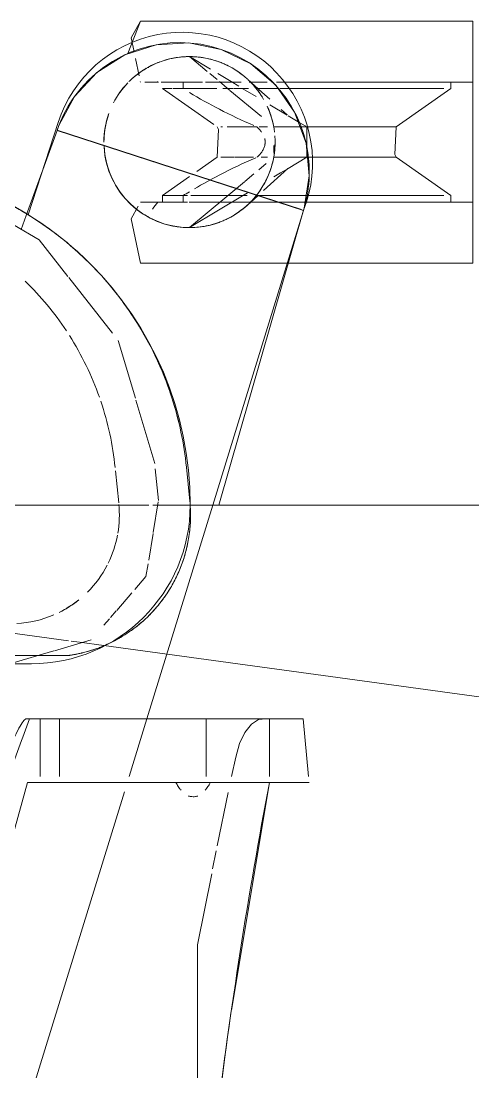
# Model space of a CAD drawing. Header units: inches. Extents: x 6664 to 8129, y 209 to 1287.
# Drawn here: x 7309.17 to 7312.65, y 592.67 to 600.79 of the extents above; entities that cross this region are included whole.
import ezdxf

# ---------------------------------------------------------------- set-up
doc = ezdxf.new("R2010")
doc.units = ezdxf.units.IN
doc.header["$MEASUREMENT"] = 0
doc.layers.add('I-FURN', color=30, linetype='Continuous', lineweight=9)

# ---------------------------------------------------------------- blocks, each defined once
blk = doc.blocks.new('Allsteel Seating Acuity Work-Conference Chair1 - Fully Adj_ Arms_ Mesh Back-V140-11th FLOOR POWER _ SIGNAL')
at = {"layer": 'I-FURN', "lineweight": 13}
for p, q in [((8.3354, -2.7972), (8.3354, 3.2574)), ((9.5606, 0.9451), (9.5606, -3.4708)), ((9.5606, -3.4708), (9.5606, -2.0042)), ((7.3455, -3.5143), (2.8793, -2.1388)), ((2.8793, -2.1388), (7.3455, -3.5143)), ((8.6141, -2.3393), (8.5122, -3.0838)), ((7.9104, -2.9235), (7.9104, -2.7581)), ((11.7959, -2.7572), (11.689, -2.7186)), ((11.689, -2.7186), (11.7959, -2.7572)), ((12.4533, -2.9948), (11.7959, -2.7572)), ((11.7959, -2.7572), (12.4533, -2.9948)), ((7.4172, -2.8646), (7.4172, -2.7663)), ((7.4172, -2.7663), (7.4172, -3.802)), ((7.9088, -2.7626), (7.9088, -2.7817)), ((7.9088, -2.7817), (7.9088, -3.8025)), ((7.9088, -2.7817), (7.9088, -2.8646)), ((11.803, -2.7724), (12.5163, -3.0042)), ((7.4172, -3.0137), (7.4172, -2.8646)), ((7.4644, -2.8646), (7.9088, -2.8646)), ((7.9088, -2.8646), (7.9088, -3.0137)), ((7.9104, -4.5888), (7.9104, -2.9235)), ((11.8352, -4.897), (12.4533, -2.9948)), ((11.8428, -4.8817), (12.4556, -2.9959)), ((12.4533, -2.9948), (12.4926, -3.009)), ((12.4557, -2.9956), (12.4926, -3.009)), ((7.4172, -3.0137), (7.4172, -4.146)), ((7.9088, -3.0137), (7.4644, -3.0137)), ((7.9088, -3.0137), (7.9088, -4.146)), ((8.5094, -3.1041), (8.5006, -3.1692)), ((8.5006, -3.1692), (8.475, -3.356)), ((8.475, -3.356), (7.767, -8.5318)), ((9.5606, -3.7021), (9.5606, -3.4708)), ((9.5606, -3.4708), (9.5606, -3.7021)), ((7.9088, -3.6878), (7.4644, -3.5509)), ((7.4644, -3.5509), (7.9088, -3.6878)), ((13.0482, -3.5407), (13.2989, -3.638)), ((11.4285, -3.6624), (11.4285, -3.638)), ((11.4285, -3.638), (11.4285, -4.7651)), ((11.901, -3.6393), (11.901, -3.6643)), ((11.901, -3.7738), (11.901, -3.6393)), ((12.8265, -3.638), (12.8318, -3.6369)), ((12.8757, -3.6279), (13.0099, -3.6002)), ((13.2989, -3.638), (13.2989, -6.2052)), ((13.2989, -3.638), (13.2989, -3.6624)), ((13.2989, -4.9216), (13.2989, -3.638)), ((9.5606, -4.1965), (7.9088, -3.6878)), ((7.9088, -3.6878), (9.5606, -4.1965)), ((11.4285, -4.7651), (11.4285, -3.6817)), ((11.901, -3.6669), (11.901, -3.9894)), ((12.8265, -3.7738), (12.8265, -3.6717)), ((12.8265, -3.6743), (12.8265, -3.7787)), ((13.2989, -3.6817), (13.2989, -4.9216)), ((7.4172, -3.802), (7.4172, -3.7939)), ((7.4172, -3.7939), (7.4172, -3.8025)), ((7.4172, -3.9124), (7.4172, -3.802)), ((7.4172, -3.8025), (7.4172, -3.9802)), ((7.9088, -3.7939), (7.9088, -4.1102)), ((7.9088, -3.8025), (7.9088, -3.7939)), ((7.9088, -3.8675), (7.9088, -3.8025)), ((9.5606, -4.0212), (9.5606, -3.7349)), ((9.5606, -3.7349), (9.5606, -4.0212)), ((11.901, -3.9675), (11.901, -3.7738)), ((11.9504, -3.8078), (11.901, -3.8078)), ((12.097, -4.0172), (11.9504, -3.8078)), ((11.9504, -3.8079), (11.9504, -3.8078)), ((11.9504, -3.8078), (11.9504, -3.9519)), ((11.9504, -3.9675), (11.9504, -3.8079)), ((12.7771, -3.8078), (12.4997, -4.204)), ((12.7771, -3.8079), (12.7771, -3.8078)), ((12.7771, -3.8078), (12.7771, -3.8528)), ((12.7771, -3.8823), (12.7771, -3.8079)), ((12.8265, -3.7993), (12.8265, -3.9353)), ((7.4172, -3.8632), (7.4172, -3.9124)), ((7.9088, -3.8675), (7.9088, -4.1102)), ((7.9088, -4.0452), (7.9088, -3.8675)), ((12.7771, -3.9675), (12.7771, -3.8921)), ((12.8265, -3.8295), (12.8265, -4.1184)), ((11.9504, -3.9675), (11.901, -3.9675)), ((11.901, -3.9675), (11.901, -4.0029)), ((11.9504, -3.9631), (11.9504, -4.0016)), ((12.7771, -3.9631), (12.7771, -4.2274)), ((12.8265, -3.9675), (12.7771, -3.9675)), ((12.8265, -3.9118), (12.8265, -3.9232)), ((12.8265, -3.9519), (12.8265, -4.1174)), ((7.4172, -3.9802), (7.4172, -4.1102)), ((7.9088, -4.1102), (7.9088, -4.0452)), ((9.5606, -9.2766), (9.5606, -4.0212)), ((9.5606, -4.0212), (9.5606, -8.5318)), ((9.5606, -10.1368), (9.5606, -4.0225)), ((11.9716, -4.4642), (11.7032, -4.0172)), ((11.7032, -4.0172), (12.0574, -4.4412)), ((11.901, -4.0148), (11.901, -4.4734)), ((11.901, -4.0248), (11.901, -4.4775)), ((11.9504, -4.0288), (11.9504, -4.4623)), ((13.0243, -4.0172), (12.9096, -4.1545)), ((13.0243, -4.0172), (12.9275, -4.1784)), ((3.4407, -4.0802), (5.2177, -4.2791)), ((6.1645, -4.0802), (3.4407, -4.0802)), ((6.1645, -4.0802), (5.092, -4.0802)), ((6.7136, -4.1884), (6.1645, -4.0802)), ((12.2463, -4.2304), (12.137, -4.0743)), ((6.8911, -4.2242), (6.7509, -4.1959)), ((7.4172, -4.9416), (7.4172, -4.146)), ((7.4172, -4.1708), (7.4172, -4.2628)), ((7.4172, -4.2965), (7.4172, -4.1779)), ((7.4172, -4.1779), (7.4172, -4.2272)), ((7.4644, -4.146), (7.9088, -4.146)), ((7.9088, -4.146), (7.9088, -4.8936)), ((7.9088, -4.1708), (7.9088, -4.2229)), ((7.9088, -4.1708), (7.9088, -4.2965)), ((7.9088, -4.2628), (7.9088, -4.1708)), ((11.8352, -4.897), (9.5606, -4.1965)), ((9.5606, -4.1965), (11.8352, -4.897)), ((12.8265, -4.1402), (12.8265, -4.4148)), ((12.8265, -4.1431), (12.8265, -4.4089)), ((12.8933, -4.1739), (12.8467, -4.2297)), ((7.3394, -4.3164), (6.9276, -4.2316)), ((7.4172, -4.2628), (7.4172, -4.2879)), ((7.4172, -4.2879), (7.4172, -4.2965)), ((7.4172, -4.2884), (7.4172, -4.634)), ((7.9088, -4.2879), (7.9088, -4.2628)), ((7.9088, -4.2879), (7.9088, -4.6075)), ((7.9088, -4.2965), (7.9088, -4.2879)), ((11.8376, -4.8978), (9.5606, -4.2448)), ((12.2463, -4.3632), (12.2463, -4.2602)), ((12.2463, -4.2658), (12.2463, -4.3622)), ((12.4812, -4.2708), (12.4812, -4.2602)), ((12.8308, -4.2488), (12.7656, -4.3268)), ((12.7771, -4.2738), (12.7771, -4.3534)), ((12.8933, -4.2353), (12.8318, -4.3377)), ((5.6602, -4.3407), (7.4172, -4.634)), ((7.6124, -4.3738), (7.4649, -4.3427)), ((12.2463, -4.5125), (12.2463, -4.3666)), ((12.4812, -4.5375), (12.4812, -4.3084)), ((12.4812, -4.3196), (12.4812, -4.3766)), ((12.7633, -4.3296), (12.561, -4.5717)), ((12.7771, -4.3602), (12.7771, -4.4729)), ((12.8308, -4.3394), (12.7953, -4.3985)), ((12.0606, -4.4449), (12.1177, -4.5134)), ((12.2463, -4.3956), (12.2463, -4.5099)), ((12.4812, -4.3956), (12.4812, -4.5099)), ((12.7764, -4.4299), (12.715, -4.5322)), ((11.8798, -4.4667), (11.9498, -4.5445)), ((11.901, -4.4787), (11.901, -4.6852)), ((11.901, -4.4826), (11.901, -4.6862)), ((11.901, -4.6994), (11.901, -4.4885)), ((11.901, -4.7007), (11.901, -4.4885)), ((11.9504, -4.5328), (11.9504, -4.7155)), ((11.9504, -4.9162), (11.9504, -4.5424)), ((12.7496, -4.5757), (12.8477, -4.4667)), ((12.7771, -4.5312), (12.7771, -4.6928)), ((12.7771, -4.7013), (12.7771, -4.5324)), ((12.8265, -4.4787), (12.8265, -4.604)), ((12.8265, -4.4826), (12.8265, -4.6058)), ((12.8265, -4.6169), (12.8265, -4.4885)), ((12.8265, -4.616), (12.8265, -4.4885)), ((7.9088, -4.634), (7.9088, -4.6075)), ((11.9891, -4.5882), (12.1591, -4.7769)), ((12.1502, -4.5522), (12.1975, -4.6089)), ((12.2463, -4.5706), (12.2463, -4.6189)), ((12.4812, -4.5553), (12.4812, -4.6189)), ((12.6947, -4.6368), (12.7496, -4.5757)), ((7.4172, -4.634), (7.4172, -4.9416)), ((7.9088, -4.634), (7.4644, -4.634)), ((7.9088, -4.8936), (7.9088, -4.634)), ((11.901, -4.6883), (11.901, -4.9074)), ((11.901, -4.6892), (11.901, -4.9074)), ((11.901, -4.9082), (11.901, -4.7018)), ((11.901, -4.9083), (11.901, -4.7036)), ((12.1255, -4.7205), (12.0947, -4.6692)), ((12.2463, -4.9216), (12.2463, -4.6672)), ((12.2463, -4.6962), (12.2463, -4.7567)), ((12.2463, -4.7661), (12.2463, -4.7072)), ((12.2837, -4.6672), (12.3383, -4.6672)), ((12.4812, -4.8703), (12.4812, -4.6672)), ((12.6516, -4.6377), (12.5715, -4.7713)), ((12.8265, -4.6883), (12.8265, -4.9216)), ((12.8265, -4.6892), (12.8265, -4.9216)), ((12.8265, -4.9216), (12.8265, -4.7018)), ((12.8265, -4.9216), (12.8265, -4.7036)), ((11.4285, -4.9216), (11.4285, -4.7651)), ((11.4285, -4.7651), (11.4285, -4.9216)), ((11.4285, -6.2052), (11.4285, -4.7804)), ((11.9504, -4.7155), (11.9504, -4.9159)), ((12.156, -4.7713), (12.1255, -4.7205)), ((12.1598, -4.7777), (12.1603, -4.7784)), ((12.2463, -4.9216), (12.1601, -4.7781)), ((12.4812, -4.7098), (12.4812, -4.7838)), ((12.4812, -4.7206), (12.4812, -4.7921)), ((12.5674, -4.7781), (12.5206, -4.8561)), ((12.5742, -4.7707), (12.6154, -4.7248)), ((12.7771, -4.7155), (12.7771, -4.9216)), ((12.7771, -4.9216), (12.7771, -4.7238)), ((12.2463, -4.81), (12.2463, -4.9216)), ((12.2463, -4.9216), (12.2463, -4.8169)), ((12.4812, -4.81), (12.4812, -4.867)), ((12.4812, -4.8169), (12.4812, -4.8706)), ((12.5206, -4.8561), (12.4812, -4.9216)), ((12.4812, -4.867), (12.4812, -4.9216)), ((7.9088, -4.8936), (7.4644, -4.937)), ((7.4644, -4.937), (7.9088, -4.8936)), ((11.4285, -6.2052), (11.4285, -4.9216)), ((11.4285, -4.9216), (11.4285, -6.2052)), ((11.8524, -4.9023), (11.8352, -4.897)), ((11.8524, -4.9023), (11.8376, -4.8977)), ((11.901, -4.9216), (11.901, -5.2538)), ((11.901, -6.2052), (11.901, -4.9216)), ((11.901, -4.9216), (11.901, -5.2592)), ((11.901, -5.5651), (11.901, -4.9216)), ((11.9504, -4.9216), (11.9504, -5.9809)), ((11.9504, -5.9809), (11.9504, -4.9216)), ((12.2953, -4.9216), (12.2463, -4.9216)), ((12.2463, -4.9283), (12.2463, -5.2761)), ((12.2463, -5.6128), (12.2463, -4.9283)), ((12.4812, -4.9216), (12.3069, -4.9216)), ((12.4812, -4.9216), (12.4812, -4.8703)), ((12.4812, -4.8706), (12.4812, -4.9216)), ((12.4812, -4.9216), (12.4812, -5.2761)), ((12.4812, -5.6128), (12.4812, -4.9216)), ((12.7771, -4.9216), (12.7771, -5.5763)), ((12.7771, -5.9809), (12.7771, -4.9216)), ((12.8265, -4.9216), (12.8265, -5.5651)), ((12.8265, -5.5651), (12.8265, -4.9216)), ((12.8265, -4.9216), (12.8265, -5.5634)), ((12.8265, -6.2052), (12.8265, -4.9216)), ((13.2989, -4.9216), (13.2989, -6.2052)), ((13.2989, -6.2052), (13.2989, -4.9216)), ((11.901, -5.2603), (11.901, -5.5634)), ((11.901, -5.2658), (11.901, -5.5651)), ((12.2463, -5.3056), (12.2463, -5.4103)), ((12.4812, -5.3056), (12.4812, -5.4103)), ((12.2463, -5.4103), (12.2463, -5.6128)), ((12.4812, -5.4103), (12.4812, -5.6128)), ((11.901, -5.5763), (11.901, -5.8227)), ((11.901, -6.0353), (11.901, -5.5763)), ((11.901, -5.5793), (11.901, -5.8091)), ((12.7771, -5.5763), (12.7771, -5.9809)), ((12.8265, -5.5763), (12.8265, -5.8227)), ((12.8265, -5.9809), (12.8265, -5.5763)), ((12.8265, -5.5793), (12.8265, -5.8091)), ((11.9504, -6.0354), (12.2463, -5.6128)), ((12.4812, -5.6128), (12.7771, -6.0354)), ((11.901, -5.8292), (11.901, -5.9939)), ((11.901, -5.8423), (11.901, -5.9809)), ((12.8265, -5.8292), (12.8265, -5.9939)), ((12.8265, -5.8423), (12.8265, -5.9809)), ((11.901, -5.9809), (11.901, -6.0353)), ((11.901, -5.9939), (11.901, -6.2052)), ((12.8265, -5.9939), (12.8265, -6.2052)), ((11.901, -6.0354), (11.9504, -6.0354)), ((12.7771, -6.0354), (12.8265, -6.0354)), ((13.2989, -6.2052), (11.4285, -6.2052))]:
    blk.add_line(p, q, dxfattribs=at)
at = {"layer": 'I-FURN'}
for p, q in [((8.3981, -2.4601), (8.3981, -3.0907)), ((8.3363, -2.638), (8.4336, -2.969)), ((8.4352, -2.9745), (8.5187, -3.2583)), ((10.8873, -3.4229), (11.317, -3.0857)), ((8.6326, -3.3567), (8.6824, -3.3998)), ((8.6928, -3.4087), (8.7428, -3.452)), ((8.7475, -3.456), (8.8825, -3.5726)), ((9.5773, -3.4706), (9.824, -3.4458)), ((9.824, -3.4458), (9.5773, -3.4706)), ((10.3864, -3.5992), (10.8308, -3.4672)), ((9.8816, -3.7492), (10.3713, -3.6037)), ((9.136, -3.7021), (9.3409, -3.7358)), ((9.3482, -3.737), (9.5853, -3.776)), ((9.5969, -3.7779), (9.8408, -3.7533)), ((9.5917, -4.0198), (9.8539, -3.9933)), ((9.8539, -3.9933), (9.5917, -4.0198))]:
    blk.add_line(p, q, dxfattribs=at)
at = {"layer": 'I-FURN', "lineweight": 13, "flags": 128}
for points in [[(7.4172, -2.7663), (5.1705, -2.1443), (2.8793, -1.6798)], [(12.4926, -3.009), (12.716, -3.1299), (12.9017, -3.3032), (13.0378, -3.5177), (13.1155, -3.7596), (13.1297, -4.0133), (13.0795, -4.2623), (12.9682, -4.4907), (12.803, -4.6837), (12.5945, -4.8288), (12.3561, -4.9167), (12.1033, -4.9417), (11.8524, -4.9023)], [(11.4285, -3.638), (11.7718, -3.5674), (11.8678, -3.6199)], [(13.0609, -3.5898), (13.1697, -3.5674), (13.2989, -3.638)], [(5.2177, -4.2791), (5.4357, -4.3088), (5.651, -4.3394)], [(12.2463, -4.2304), (12.4605, -4.2417), (12.4812, -4.2304)], [(7.9088, -4.6075), (7.9034, -4.55), (7.8681, -4.4947), (7.8052, -4.4451), (7.7182, -4.404), (7.6124, -4.3738)], [(12.4812, -5.6128), (12.267, -5.6015), (12.2463, -5.6128)]]:
    blk.add_lwpolyline(points, dxfattribs=at)
at = {"layer": 'I-FURN', "flags": 128}
for points in [[(11.3259, -3.0788), (11.6098, -2.856), (11.949, -2.2759)], [(8.4077, -3.1371), (8.4295, -3.2294), (8.4592, -3.3194), (8.4967, -3.4064), (8.5415, -3.4899)], [(8.9094, -3.5959), (9.0079, -3.681), (9.1063, -3.6972)], [(8.9598, -3.8926), (8.9235, -3.872), (8.888, -3.85)]]:
    blk.add_lwpolyline(points, dxfattribs=at)
at = {"layer": 'I-FURN', "lineweight": 13}
for centre, radius, start, end in [((9.5606, -1.3862), 2.6363, 270, 360), ((9.5606, -2.7972), 1.2253, 180, 270), ((12.2054, -3.9611), 1.0062, 248.56485, 72), ((12.132, -3.9419), 1.0002, 54.27717, 68.86918), ((12.132, -3.9419), 1.0002, 268.35706, 54.27717), ((12.3637, -4.0172), 0.6605, 92.56961, 180), ((12.3637, -4.0172), 0.6605, 93.12097, 180), ((12.3637, -4.0172), 0.6605, 106.32963, 151.28912), ((12.3637, -4.0172), 0.6605, 101.38363, 106.32963), ((12.3637, -4.0172), 0.6605, 96.8099, 101.38363), ((12.3637, -4.0172), 0.6605, 70.89622, 90), ((12.3637, -4.0172), 0.6605, 70.54809, 90), ((12.3637, -4.0172), 0.6605, 70.53418, 88.49194), ((12.3637, -4.0172), 0.6605, 46.06143, 62.7358), ((12.3637, -4.0172), 0.6605, 46.09346, 60), ((12.3637, -4.0172), 0.6605, 49.34282, 55.95049), ((12.3637, -4.0172), 0.6605, 44.75874, 45), ((12.3637, -4.0172), 0.6605, 44.85178, 45), ((12.3637, -4.0172), 0.6605, 42.33069, 44.65411), ((12.3637, -4.0172), 0.6605, 0, 42.59913), ((12.3637, -4.0172), 0.6605, 28.71088, 42.33069), ((12.3637, -4.0172), 0.6605, 30.36161, 41.68034), ((12.3637, -4.0172), 0.6605, 21.70629, 29.65134), ((12.3637, -4.0172), 0.6605, 0, 17.8739), ((12.3637, -4.0172), 0.6605, 180, 222.00772), ((12.3637, -4.0172), 0.6605, 180, 236.44211), ((12.3637, -4.0172), 0.6605, 317.39719, 358.25194), ((12.3637, -4.0172), 0.6605, 344.22301, 360), ((12.3637, -4.0172), 0.6605, 322.01514, 342.41458), ((12.3637, -4.0172), 0.6605, 222.88576, 225), ((12.3637, -4.0172), 0.6605, 225.11885, 270), ((12.3637, -4.0172), 0.6605, 300, 315.14822), ((12.3637, -4.0172), 0.6605, 301.57716, 307.05495), ((12.3637, -4.0172), 0.6605, 309.76486, 314.88115), ((12.3637, -4.0172), 0.6605, 315, 317.11424), ((12.3637, -4.0172), 0.6605, 240, 255), ((12.3637, -4.0172), 0.6605, 276.72288, 294.73415), ((12.3637, -4.0172), 0.6605, 279.64857, 293.29371), ((12.3637, -4.0172), 0.6605, 255.62375, 270), ((12.3637, -4.0172), 0.6605, 270, 274.26037), ((12.132, -3.9419), 1.0002, 253.76505, 268.35706)]:
    blk.add_arc(centre, radius, start, end, dxfattribs=at)
at = {"layer": 'I-FURN'}
for centre, radius, start, end in [((9.5936, -1.4127), 2.5937, 326.74519, 332.19921), ((9.4819, -2.638), 0.838, 183.10007, 203.37643), ((9.4819, -2.638), 0.838, 183.10007, 203.37643), ((9.6161, -1.1169), 2.338, 303.47446, 315.70218), ((9.6161, -1.1169), 2.338, 303.47446, 315.70218), ((9.5936, -1.4127), 2.5937, 319.30532, 326.74519), ((9.4819, -2.638), 0.838, 206.50274, 218.70367), ((9.4819, -2.638), 0.838, 206.50274, 211.91989), ((9.4819, -2.638), 0.838, 211.91989, 218.70367), ((9.6161, -1.1169), 2.338, 289.41103, 302.43298), ((9.6161, -1.1169), 2.338, 289.41103, 302.43298), ((9.5936, -1.4127), 2.5937, 313.97863, 319.30532), ((9.4819, -2.638), 0.838, 224.90688, 242.59656), ((9.4819, -2.638), 0.838, 224.90688, 242.59656), ((9.5936, -1.4127), 2.5937, 312.26995, 313.97863), ((9.4819, -2.638), 0.838, 243.83978, 259.35964), ((9.4819, -2.638), 0.838, 243.83978, 259.35964), ((9.6161, -1.1169), 2.338, 275.77015, 288.60548), ((9.6161, -1.1169), 2.338, 275.77015, 288.60548), ((9.5936, -1.4127), 2.5937, 306.24561, 312.2528), ((9.4819, -2.638), 0.838, 260.42664, 275.75967), ((9.4819, -2.638), 0.838, 260.42664, 275.75967), ((9.5936, -1.4127), 2.5937, 301.22788, 306.24561), ((9.5936, -1.4127), 2.5937, 300.05249, 301.22788), ((9.5936, -1.4127), 2.5937, 292.70489, 300.03644), ((9.5936, -1.4127), 2.5937, 289.00091, 292.70489), ((9.5936, -1.4127), 2.5937, 275.75967, 287.86826), ((9.4819, -2.9315), 1.0937, 262.96634, 268.48984), ((9.4819, -2.9315), 1.0938, 269.36579, 275.75967)]:
    blk.add_arc(centre, radius, start, end, dxfattribs=at)
for points in [[(9.8539, -3.9933), (10.0353, -3.975), (10.3942, -3.9001), (10.8976, -3.6771), (11.3428, -3.3539), (11.7103, -2.9448), (11.8926, -2.6272), (11.9662, -2.4607)], [(8.7166, -3.7129), (8.7132, -3.7096), (8.7098, -3.7062), (8.7064, -3.7028)], [(9.315, -4.0125), (9.2782, -4.0068), (9.2076, -3.9921), (9.1089, -3.9613), (9.0239, -3.9259), (8.9795, -3.9033), (8.9598, -3.8926)], [(9.3482, -4.0171), (9.3885, -4.0221), (9.4698, -4.0275), (9.5512, -4.0239), (9.5917, -4.0198)]]:
    blk.add_open_spline(points, degree=3, dxfattribs=at)
at = {"layer": 'I-FURN', "lineweight": 13}
for points in [[(7.4619, -2.6176), (7.6107, -2.6725), (7.7597, -2.7272), (7.9088, -2.7817)], [(11.7844, -3.6999), (11.7656, -3.7342), (11.7458, -3.7773), (11.7302, -3.8302)], [(11.789, -3.7017), (11.7875, -3.7011), (11.786, -3.7005), (11.7844, -3.6999)], [(11.901, -3.7738), (11.884, -3.7577), (11.8659, -3.7435), (11.8464, -3.7312)], [(12.943, -3.6999), (12.9415, -3.7005), (12.94, -3.7011), (12.9385, -3.7017)], [(12.944, -3.7016), (12.9437, -3.7011), (12.9434, -3.7005), (12.943, -3.6999)], [(12.8315, -3.7691), (12.8298, -3.7707), (12.8281, -3.7722), (12.8265, -3.7738)], [(12.9834, -3.7884), (12.9766, -3.7701), (12.9695, -3.7544), (12.9622, -3.7394)], [(11.7275, -3.8396), (11.7133, -3.8906), (11.7032, -3.9502), (11.7032, -4.0172)], [(13.0243, -4.0172), (13.0243, -3.9519), (13.0146, -3.8936), (13.001, -3.8435)], [(11.9804, -4.0164), (11.9705, -4), (11.9605, -3.9837), (11.9504, -3.9675)], [(3.4407, -4.0802), (3.8923, -4.1211), (4.7899, -4.2166), (6.1171, -4.4024), (6.9866, -4.5524), (7.4172, -4.634)], [(11.901, -4.4885), (11.9088, -4.4962), (11.9168, -4.5037), (11.925, -4.511)], [(11.925, -4.511), (11.9333, -4.5183), (11.9417, -4.5254), (11.9504, -4.5324)], [(12.7043, -4.5832), (12.729, -4.5683), (12.7534, -4.5514), (12.7771, -4.5324)], [(12.7771, -4.5324), (12.7858, -4.5254), (12.8027, -4.5112), (12.8187, -4.4962), (12.8265, -4.4885)], [(12.8265, -4.4885), (12.8285, -4.4865), (12.8306, -4.4845), (12.8326, -4.4825)], [(12.5735, -4.6435), (12.5919, -4.6374), (12.6105, -4.6311), (12.6289, -4.6222)], [(12.5262, -4.6574), (12.5419, -4.6535), (12.5577, -4.6495), (12.5736, -4.6446)]]:
    blk.add_open_spline(points, degree=3, dxfattribs=at)
for points, knots in [([(7.6274, -2.6057), (7.6586, -2.6184), (7.7229, -2.645), (7.806, -2.6838), (7.8707, -2.7189), (7.908, -2.7466), (7.9122, -2.7583), (7.9088, -2.7626)], [0.027348, 0.027348, 0.027348, 0.027348, 0.2, 0.4, 0.6, 0.8, 1, 1, 1, 1]), ([(7.3585, -3.9521), (7.3607, -3.9501), (7.365, -3.9462), (7.3741, -3.9387), (7.3907, -3.9265), (7.4063, -3.9177), (7.4172, -3.9124)], [0.8, 0.8, 0.8, 0.8, 0.825, 0.85, 0.9, 1, 1, 1, 1]), ([(7.3135, -4.0812), (7.3125, -4.0784), (7.311, -4.0728), (7.3087, -4.0607), (7.3076, -4.0447), (7.3089, -4.0287), (7.3113, -4.0167), (7.3129, -4.0111), (7.3138, -4.0084)], [0.4, 0.4, 0.4, 0.4, 0.425, 0.45, 0.5, 0.55, 0.575, 0.6, 0.6, 0.6, 0.6]), ([(11.7032, -4.0172), (11.7032, -4.0353), (11.7047, -4.0726), (11.7109, -4.1213), (11.7189, -4.1613), (11.7264, -4.1916), (11.7341, -4.2172), (11.7411, -4.2378), (11.7468, -4.2533), (11.753, -4.2689), (11.7619, -4.2899), (11.7725, -4.3122), (11.7814, -4.329), (11.7849, -4.3354)], [0, 0, 0, 0, 0.125, 0.25, 0.3125, 0.375, 0.4375, 0.46875, 0.5, 0.53125, 0.5625, 0.625, 0.6638915, 0.6638915, 0.6638915, 0.6638915]), ([(12.2429, -4.5296), (12.2021, -4.4335), (12.1275, -4.2727), (12.0393, -4.1189), (12.0023, -4.0558)], [0.0132682, 0.0132682, 0.0132682, 0.0132682, 0.5, 0.8407335, 0.8407335, 0.8407335, 0.8407335]), ([(12.747, -4.0166), (12.701, -4.0927), (12.6093, -4.2557), (12.5307, -4.4237), (12.4917, -4.5132)], [0.0886707, 0.0886707, 0.0886707, 0.0886707, 0.5, 0.9584942, 0.9584942, 0.9584942, 0.9584942]), ([(13.0143, -4.1314), (13.0178, -4.1116), (13.0222, -4.0781), (13.0235, -4.0462), (13.0239, -4.0331)], [0.75, 0.75, 0.75, 0.75, 0.875, 0.9641195, 0.9641195, 0.9641195, 0.9641195]), ([(7.4172, -4.1779), (7.4062, -4.1727), (7.3905, -4.1637), (7.3738, -4.1514), (7.3647, -4.1439), (7.3603, -4.14), (7.3581, -4.1379)], [0, 0, 0, 0, 0.1, 0.15, 0.175, 0.2, 0.2, 0.2, 0.2]), ([(12.953, -4.3156), (12.9582, -4.3053), (12.9656, -4.2897), (12.9745, -4.2689), (12.9786, -4.2585), (12.9806, -4.2534)], [0.3759306, 0.3759306, 0.3759306, 0.3759306, 0.4375, 0.46875, 0.5, 0.5, 0.5, 0.5]), ([(11.81, -4.3773), (11.8132, -4.3823), (11.8198, -4.3921), (11.8336, -4.4115), (11.8591, -4.4446), (11.8836, -4.4715), (11.901, -4.4885)], [0.75, 0.75, 0.75, 0.75, 0.78125, 0.8125, 0.875, 1, 1, 1, 1]), ([(12.8499, -4.4644), (12.8587, -4.4548), (12.8751, -4.4359), (12.8916, -4.4145), (12.8999, -4.403), (12.9012, -4.4012)], [0.0576703, 0.0576703, 0.0576703, 0.0576703, 0.125, 0.1875, 0.1991311, 0.1991311, 0.1991311, 0.1991311]), ([(11.953, -4.5345), (11.9844, -4.5594), (12.0501, -4.6021), (12.1482, -4.6445), (12.2141, -4.6614), (12.2463, -4.6672)], [0.0092976, 0.0092976, 0.0092976, 0.0092976, 0.3333333, 0.6666667, 1, 1, 1, 1]), ([(12.2871, -4.5743), (12.2833, -4.5718), (12.276, -4.5665), (12.262, -4.5548), (12.2523, -4.5447), (12.2463, -4.5375)], [0.8, 0.8, 0.8, 0.8, 0.85, 0.9, 1, 1, 1, 1]), ([(12.4812, -4.5375), (12.4752, -4.5447), (12.4656, -4.5547), (12.4517, -4.5664), (12.4444, -4.5716), (12.4406, -4.5742)], [0, 0, 0, 0, 0.1, 0.15, 0.2, 0.2, 0.2, 0.2]), ([(12.3913, -4.5978), (12.3891, -4.5983), (12.3847, -4.5992), (12.3756, -4.6004), (12.364, -4.6011), (12.3523, -4.6005), (12.3432, -4.5993), (12.33, -4.5968), (12.315, -4.5909), (12.2986, -4.5818), (12.2908, -4.5769), (12.2871, -4.5743)], [0.4, 0.4, 0.4, 0.4, 0.425, 0.45, 0.5, 0.55, 0.575, 0.6, 0.7, 0.75, 0.8, 0.8, 0.8, 0.8]), ([(12.2463, -4.6672), (12.2748, -4.6724), (12.3222, -4.6779), (12.3721, -4.6779), (12.3885, -4.6773)], [0, 0, 0, 0, 0.4, 0.6, 0.6, 0.6, 0.6])]:
    blk.add_open_spline(points, degree=3, knots=knots, dxfattribs=at)
at = {"layer": 'I-FURN'}
for points, knots in [([(8.4198, -3.1927), (8.4193, -3.1905), (8.4182, -3.186), (8.4159, -3.1764), (8.413, -3.1636), (8.4097, -3.1478), (8.4068, -3.1324), (8.4042, -3.1183), (8.4018, -3.1041), (8.4004, -3.0946), (8.3998, -3.0907), (8.3996, -3.089), (8.3996, -3.0889), (8.3999, -3.0912), (8.4008, -3.0972), (8.4029, -3.1105), (8.4058, -3.1273), (8.4077, -3.1371)], [-0.2222222, -0.2222222, -0.2222222, -0.2222222, -0.2152778, -0.2083333, -0.1944444, -0.1805556, -0.1666667, -0.1527778, -0.1388889, -0.1180556, -0.1076389, -0.0972222, -0.0833333, -0.0694444, -0.0555556, -0.0277778, 0, 0, 0, 0]), ([(8.4528, -3.3018), (8.4495, -3.2927), (8.4432, -3.2744), (8.4359, -3.2514), (8.4315, -3.2362), (8.4298, -3.2302), (8.4294, -3.2288)], [-0.33333333, -0.33333333, -0.33333333, -0.33333333, -0.30555556, -0.27777778, -0.26388889, -0.25953671, -0.25953671, -0.25953671, -0.25953671]), ([(8.4967, -3.4065), (8.4887, -3.3898), (8.477, -3.3641), (8.4652, -3.335), (8.4605, -3.3227), (8.4593, -3.3194)], [-0.44018576, -0.44018576, -0.44018576, -0.44018576, -0.38888889, -0.36111111, -0.35126318, -0.35126318, -0.35126318, -0.35126318]), ([(8.5417, -3.4903), (8.5365, -3.4817), (8.5214, -3.4553), (8.5074, -3.4286), (8.4987, -3.4106)], [-0.52726246, -0.52726246, -0.52726246, -0.52726246, -0.5, -0.44444444, -0.44444444, -0.44444444, -0.44444444]), ([(8.5415, -3.4899), (8.5633, -3.5267), (8.6165, -3.6071), (8.7195, -3.7205), (8.821, -3.805), (8.8931, -3.8545), (8.9559, -3.891), (9.0222, -3.9252), (9.1109, -3.9627), (9.2252, -3.9971), (9.3065, -4.012), (9.3482, -4.0171)], [-1, -1, -1, -1, -0.8, -0.6, -0.5, -0.4, -0.35, -0.3, -0.2, -0.1, 0, 0, 0, 0]), ([(8.624, -3.61), (8.6199, -3.6047), (8.6093, -3.5911), (8.5947, -3.5713), (8.5844, -3.5566), (8.5801, -3.5505)], [-0.65655156, -0.65655156, -0.65655156, -0.65655156, -0.63888889, -0.61111111, -0.59127776, -0.59127776, -0.59127776, -0.59127776]), ([(8.6814, -3.6768), (8.6785, -3.6737), (8.6684, -3.6627), (8.6514, -3.6435), (8.6378, -3.6272), (8.6312, -3.619)], [-0.73338277, -0.73338277, -0.73338277, -0.73338277, -0.72222222, -0.69444444, -0.66666667, -0.66666667, -0.66666667, -0.66666667]), ([(8.888, -3.85), (8.8759, -3.8421), (8.8566, -3.8292), (8.8292, -3.8093), (8.808, -3.7932), (8.7857, -3.7752), (8.7625, -3.7555), (8.743, -3.7381), (8.7278, -3.7238), (8.7203, -3.7165), (8.7166, -3.7129)], [-1, -1, -1, -1, -0.9444444, -0.9166667, -0.8888889, -0.8611111, -0.8333333, -0.8055556, -0.7916667, -0.7777778, -0.7777778, -0.7777778, -0.7777778])]:
    blk.add_open_spline(points, degree=3, knots=knots, dxfattribs=at)

msp = doc.modelspace()

# ---------------------------------------------------------------- block references
at = {"layer": 'I-FURN', "rotation": 90.00000000000021}
msp.add_blockref('Allsteel Seating Acuity Work-Conference Chair1 - Fully Adj_ Arms_ Mesh Back-V140-11th FLOOR POWER _ SIGNAL', (7306.4483, 587.4894), dxfattribs=at)

doc.saveas('drawing.dxf')
